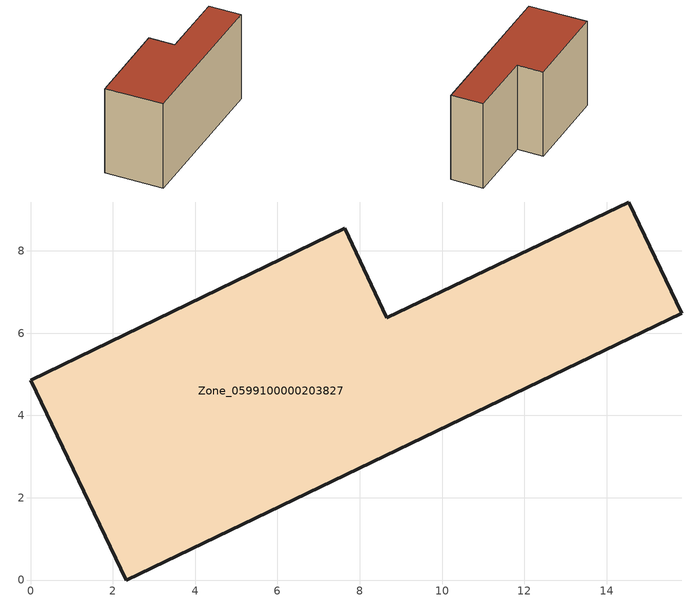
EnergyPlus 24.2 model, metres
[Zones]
Zone_0599100000203827
 floor ground (C_G): 0,4.86 7.63,8.55 8.66,6.38 14.54,9.19 15.83,6.49 2.32,0 z0
 wall outside (C_F): 7.63,8.55 0,4.86 2.32,0 15.83,6.49 14.54,9.19 8.66,6.38 7.63,8.55 z0:8.36
 roof outside (C_R): 15.83,6.49 14.54,9.19 8.66,6.38 7.63,8.55 0,4.86 2.32,0 z8.36
[BUILDING]
Pand.0599100000203827: North Axis=0; Terrain=City; Loads Convergence Tolerance Value=0.04; Temperature Convergence Tolerance Value=0.4; Solar Distribution=FullExterior; Maximum Number of Warmup Days=25; Minimum Number of Warmup Days=1
[Site:Location]
Rotterdam.The.Hague.AP_ZH_NLD Design_Conditions: Latitude=51.96; Longitude=4.45; Time Zone=1; Elevation=-4.5
[SITE:GROUNDTEMPERATURE:BUILDINGSURFACE]
18, 18, 18, 18, 18, 18, 18, 18, 18, 18, 18, 18
[MATERIAL] Thermal Absorptance=0.9; Solar Absorptance=0.7; Visible Absorptance=0.7
Name | Roughness | Thickness | Conductivity | Density | Specific Heat
G.TI.1975-1991 | MediumSmooth | 0.15 | 0.288461 | 540 | 1210
F.TI.1975-1991 | Rough | 0.3 | 0.230769 | 1920 | 840
R.TI.1975-1991 | MediumRough | 0.2 | 0.153846 | 1500 | 1000
[CONSTRUCTION]
C_G: G.TI.1975-1991
C_F: F.TI.1975-1991
C_R: R.TI.1975-1991
[ZONE]
Zone_0599100000203827: Type=1; Multiplier=1; Ceiling Height=Autocalculate; Volume=Autocalculate; Floor Area=autocalculate; Part of Total Floor Area=Yes
[ZONEINFILTRATION:DESIGNFLOWRATE]
Infil_Zone_0599100000203827: Zone or ZoneList or Space or SpaceList=Zone_0599100000203827; Schedule=AlwaysOn; Design Flow Rate Calculation Method=Flow/Area; Flow Rate per Floor Area=0.003; Constant Term Coefficient=1; Temperature Term Coefficient=0; Velocity Term Coefficient=0; Velocity Squared Term Coefficient=0
[HVACTEMPLATE:ZONE:IDEALLOADSAIRSYSTEM]
Zone_0599100000203827: Maximum Heating Supply Air Temperature=50; Minimum Cooling Supply Air Temperature=13; Maximum Heating Supply Air Humidity Ratio=0.0156; Minimum Cooling Supply Air Humidity Ratio=0.0077; Heating Limit=NoLimit; Cooling Limit=NoLimit; Dehumidification Control Type=ConstantSensibleHeatRatio; Cooling Sensible Heat Ratio=0.7; Dehumidification Setpoint=60; Humidification Control Type=None; Humidification Setpoint=30; Outdoor Air Method=None; Outdoor Air Flow Rate per Person=0.00944; Outdoor Air Flow Rate per Zone Floor Area=0; Outdoor Air Flow Rate per Zone=0; Demand Controlled Ventilation Type=None; Outdoor Air Economizer Type=NoEconomizer; Heat Recovery Type=None; Sensible Heat Recovery Effectiveness=0.7; Latent Heat Recovery Effectiveness=0.65
[ZONECONTROL:THERMOSTAT]
ThermostatControl_Zone_0599100000203827: Zone or ZoneList=Zone_0599100000203827; Control Type Schedule=DualSetpointControlType; Control 1=Thermostat_Zone_0599100000203827; Temperature Difference Between Cutout And Setpoint=0
[THERMOSTATSETPOINT:DUALSETPOINT]
Thermostat_Zone_0599100000203827: Heating Setpoint Temperature Schedule=HeatingSetpoint_Zone_0599100000203827; Cooling Setpoint Temperature Schedule=CoolingSetpoint_Zone_0599100000203827
[SCHEDULE:COMPACT]
HeatingSetpoint_Zone_0599100000203827: Through: 12/31, For: AllDays, Until: 24:00, 21
CoolingSetpoint_Zone_0599100000203827: Through: 12/31, For: AllDays, Until: 24:00, 24
DualSetpointControlType: Through: 12/31, For: AllDays, Until: 24:00, 4
AlwaysOn: Through: 12/31, For: AllDays, Until: 24:00, 1
